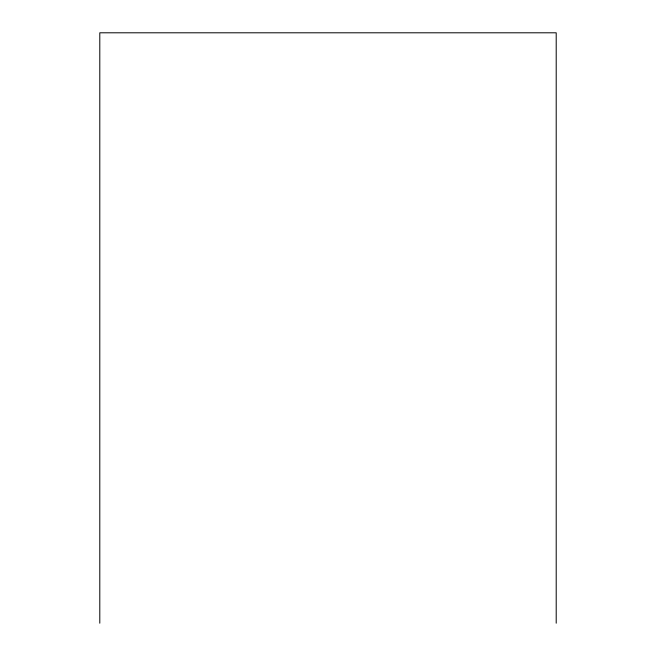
<?xml version="1.0" encoding="UTF-8"?>
<svg xmlns="http://www.w3.org/2000/svg" width="656" height="656" viewBox="0 0 656 656"><rect width="100%" height="100%" fill="white"/><g stroke="black" fill="none" stroke-linecap="round" stroke-linejoin="round"><path stroke-width="0.98" d="M556.206 623.2L556.206 32.8L99.794 32.8L99.794 623.2"/></g></svg>
